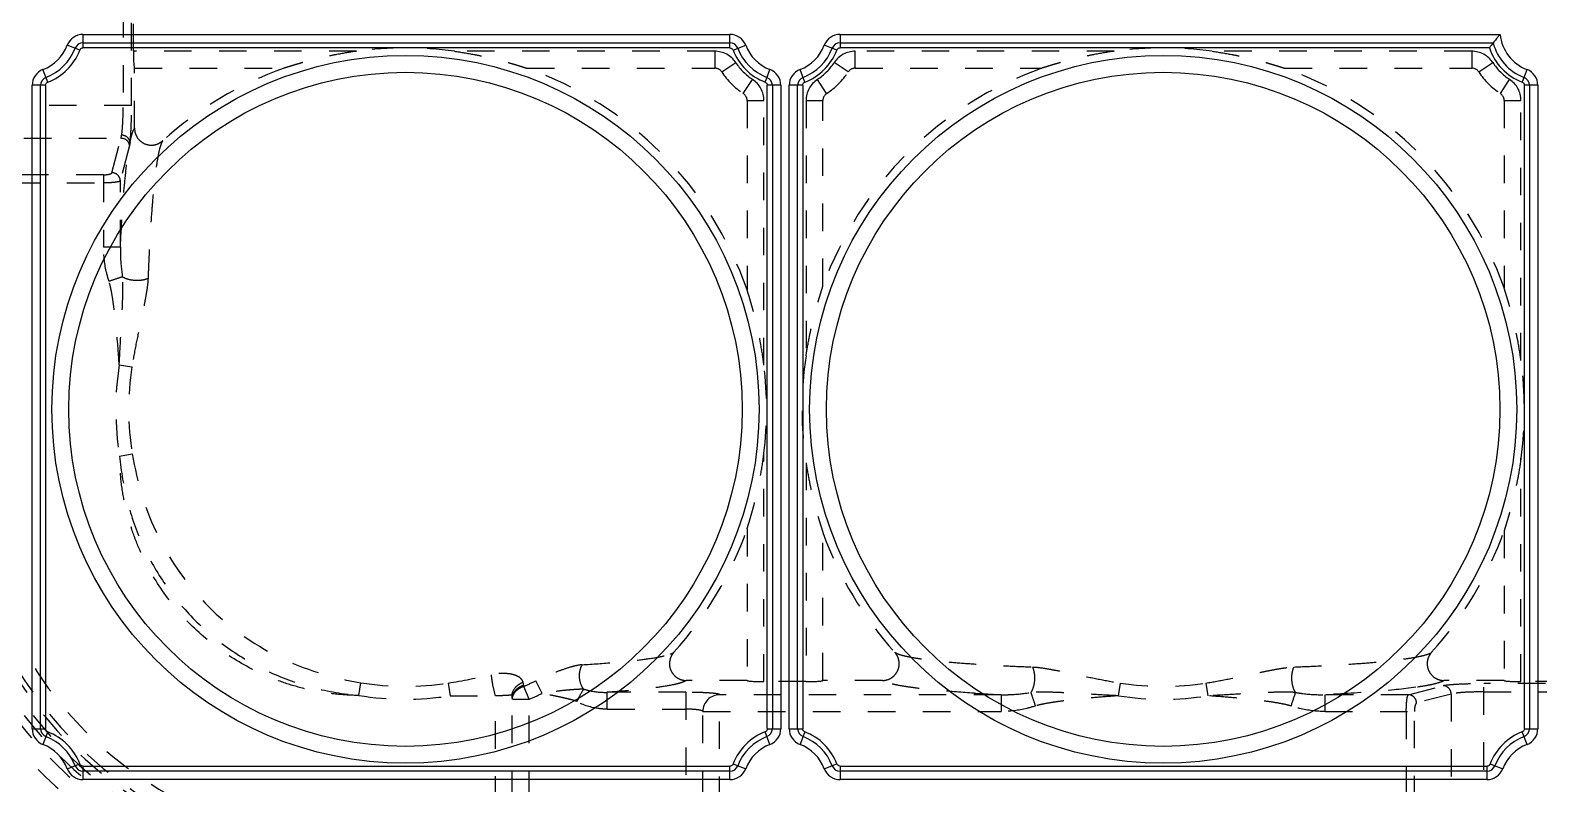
# Model space of a CAD drawing. Header units: millimetres. Extents: x -840 to 1682, y -9216 to -2117.
# Drawn here: x -454.7 to -365.1, y -2555.6 to -2510.8 of the extents above; entities that cross this region are included whole.
import ezdxf

# ---------------------------------------------------------------- set-up
doc = ezdxf.new("R2010")
doc.units = ezdxf.units.MM
doc.header["$LTSCALE"] = 16.335
doc.linetypes.add('HIDDEN', pattern=[0.2, 0.1, -0.1])
doc.layers.get('0').update_dxf_attribs({"linetype": 'CONTINUOUS'})
doc.layers.add('DEFAULT_2', color=8, linetype='HIDDEN')

msp = doc.modelspace()

# ---------------------------------------------------------------- linework, layer by layer
at = {"color": 7, "linetype": 'Continuous'}
for p, q in [((-451.535, -2511.081), (-451.535, -2511.881)), ((-451.535, -2511.081), (-413.112, -2511.081)), ((-413.112, -2511.881), (-413.112, -2511.081)), ((-406.573, -2511.081), (-406.573, -2511.881)), ((-406.573, -2511.081), (-367.367, -2511.081)), ((-451.859, -2511.958), (-452.469, -2511.724)), ((-451.726, -2512.02), (-451.859, -2511.958)), ((-451.535, -2511.581), (-413.112, -2511.581)), ((-413.124, -2511.881), (-451.535, -2511.881)), ((-412.925, -2512.01), (-412.178, -2511.724)), ((-406.897, -2511.958), (-407.508, -2511.724)), ((-406.764, -2512.02), (-406.897, -2511.958)), ((-406.573, -2511.581), (-367.786, -2511.581)), ((-368.009, -2511.881), (-406.573, -2511.881)), ((-453.626, -2513.914), (-453.912, -2513.166)), ((-410.969, -2513.777), (-410.736, -2513.166)), ((-408.664, -2513.914), (-408.95, -2513.166)), ((-366.007, -2513.777), (-365.774, -2513.166)), ((-454.555, -2552.285), (-454.555, -2514.1)), ((-453.755, -2514.1), (-454.555, -2514.1)), ((-454.055, -2552.285), (-454.055, -2514.1)), ((-453.755, -2514.112), (-453.755, -2552.285)), ((-411.031, -2513.91), (-410.969, -2513.777)), ((-410.893, -2552.274), (-410.893, -2514.1)), ((-410.093, -2514.1), (-410.893, -2514.1)), ((-410.593, -2514.1), (-410.593, -2552.285)), ((-410.093, -2514.1), (-410.093, -2552.285)), ((-409.593, -2552.285), (-409.593, -2514.1)), ((-408.793, -2514.1), (-409.593, -2514.1)), ((-409.093, -2552.285), (-409.093, -2514.1)), ((-408.793, -2514.112), (-408.793, -2552.285)), ((-366.069, -2513.91), (-366.007, -2513.777)), ((-365.931, -2552.274), (-365.931, -2514.1)), ((-365.131, -2514.1), (-365.931, -2514.1)), ((-365.631, -2514.1), (-365.631, -2552.285)), ((-365.131, -2514.1), (-365.131, -2552.285)), ((-454.555, -2552.285), (-453.755, -2552.285)), ((-453.678, -2552.609), (-453.912, -2553.219)), ((-453.616, -2552.476), (-453.678, -2552.609)), ((-410.736, -2553.219), (-411.021, -2552.472)), ((-410.893, -2552.285), (-410.093, -2552.285)), ((-409.593, -2552.285), (-408.793, -2552.285)), ((-408.716, -2552.609), (-408.95, -2553.219)), ((-408.654, -2552.476), (-408.716, -2552.609)), ((-365.774, -2553.219), (-366.059, -2552.472)), ((-365.931, -2552.285), (-365.131, -2552.285)), ((-452.469, -2554.662), (-451.722, -2554.376)), ((-412.922, -2554.366), (-412.788, -2554.428)), ((-412.788, -2554.428), (-412.178, -2554.662)), ((-407.508, -2554.662), (-406.76, -2554.376)), ((-367.96, -2554.366), (-367.826, -2554.428)), ((-367.826, -2554.428), (-367.216, -2554.662)), ((-451.535, -2554.505), (-451.535, -2555.305)), ((-413.112, -2554.805), (-451.535, -2554.805)), ((-413.112, -2555.305), (-451.535, -2555.305)), ((-451.524, -2554.505), (-413.112, -2554.505)), ((-413.112, -2555.305), (-413.112, -2554.505)), ((-406.573, -2554.505), (-406.573, -2555.305)), ((-368.15, -2554.805), (-406.573, -2554.805)), ((-368.15, -2555.305), (-406.573, -2555.305)), ((-406.562, -2554.505), (-368.15, -2554.505)), ((-368.15, -2555.305), (-368.15, -2554.505))]:
    msp.add_line(p, q, dxfattribs=at)
for centre, radius in [((-432.381, -2533.331), 21), ((-387.381, -2533.331), 21), ((-432.381, -2533.331), 20), ((-387.381, -2533.331), 20)]:
    msp.add_circle(centre, radius, dxfattribs=at)
for centre, radius, start, end in [((-451.535, -2512.081), 1, 90, 159.07517), ((-413.112, -2512.081), 1, 20.92483, 90), ((-406.573, -2512.081), 1, 90, 159.07517), ((-364.881, -2510.831), 2.5, 185.74285, 249.07517), ((-454.805, -2510.831), 2.5, 290.92483, 339.07517), ((-454.805, -2510.831), 3, 290.92483, 339.07517), ((-454.805, -2510.831), 3.3, 290.92483, 338.98658), ((-451.535, -2512.081), 0.5, 90, 159.07517), ((-413.112, -2512.081), 0.5, 20.92483, 90), ((-409.843, -2510.831), 3.3, 200.92483, 248.98658), ((-409.843, -2510.831), 3, 200.92483, 249.07517), ((-409.843, -2510.831), 2.5, 200.92483, 249.07517), ((-409.843, -2510.831), 2.5, 290.92483, 339.07517), ((-409.843, -2510.831), 3, 290.92483, 339.07517), ((-409.843, -2510.831), 3.3, 290.92483, 338.98658), ((-406.573, -2512.081), 0.5, 90, 159.07517), ((-359.353, -2518.104), 10.661, 142.27615, 144.28766), ((-364.881, -2510.831), 3.3, 198.553, 248.98658), ((-364.881, -2510.831), 3, 194.47751, 249.07517), ((-453.555, -2514.1), 1, 110.92483, 180), ((-411.093, -2514.1), 1, 0, 69.07517), ((-408.593, -2514.1), 1, 110.92483, 180), ((-366.131, -2514.1), 1, 0, 69.07517), ((-453.555, -2514.1), 0.5, 110.92483, 180), ((-411.093, -2514.1), 0.5, 0, 69.07517), ((-408.593, -2514.1), 0.5, 110.92483, 180), ((-366.131, -2514.1), 0.5, 0, 69.07517), ((-434.881, -2535.831), 81.156, 180, 270), ((-434.881, -2535.831), 81.099, 180, 270), ((-434.881, -2535.831), 79.102, 180, 270), ((-434.881, -2535.831), 71.5, 180, 270), ((-434.881, -2535.831), 68.5, 180, 270), ((-434.881, -2535.831), 66, 180, 270), ((-453.555, -2552.285), 1, 180, 249.07517), ((-453.555, -2552.285), 0.5, 180, 249.07517), ((-454.805, -2555.555), 3.3, 20.92483, 68.98658), ((-409.843, -2555.555), 3.3, 110.92483, 158.98658), ((-411.093, -2552.285), 0.5, 290.92483, 0), ((-411.093, -2552.285), 1, 290.92483, 360), ((-408.593, -2552.285), 1, 180, 249.07517), ((-408.593, -2552.285), 0.5, 180, 249.07517), ((-409.843, -2555.555), 3.3, 20.92483, 68.98658), ((-364.881, -2555.555), 3.3, 110.92483, 158.98658), ((-366.131, -2552.285), 0.5, 290.92483, 0), ((-366.131, -2552.285), 1, 290.92483, 360), ((-454.805, -2555.555), 2.5, 20.92483, 69.07517), ((-454.805, -2555.555), 3, 20.92483, 69.07517), ((-409.843, -2555.555), 3, 110.92483, 159.07517), ((-409.843, -2555.555), 2.5, 110.92483, 159.07517), ((-409.843, -2555.555), 2.5, 20.92483, 69.07517), ((-409.843, -2555.555), 3, 20.92483, 69.07517), ((-364.881, -2555.555), 3, 110.92483, 159.07517), ((-364.881, -2555.555), 2.5, 110.92483, 159.07517), ((-451.535, -2554.305), 0.5, 200.92483, 270), ((-413.112, -2554.305), 0.5, 270, 339.07517), ((-406.573, -2554.305), 0.5, 200.92483, 270), ((-368.15, -2554.305), 0.5, 270, 339.07517), ((-451.535, -2554.305), 1, 200.92483, 270), ((-413.112, -2554.305), 1, 270, 339.07517), ((-406.573, -2554.305), 1, 200.92483, 270), ((-368.15, -2554.305), 1, 270, 339.07517)]:
    msp.add_arc(centre, radius, start, end, dxfattribs=at)
msp.add_open_spline([(-367.368, -2511.081), (-367.418, -2511.137), (-367.562, -2511.3), (-367.698, -2511.469), (-367.786, -2511.581)], degree=3, knots=[0, 0, 0, 0, 0.344498, 1, 1, 1, 1], dxfattribs=at)
for points in [[(-451.724, -2512.015), (-451.716, -2511.99), (-451.702, -2511.968), (-451.685, -2511.948)], [(-451.685, -2511.948), (-451.667, -2511.928), (-451.644, -2511.911), (-451.62, -2511.9)], [(-451.62, -2511.9), (-451.594, -2511.888), (-451.564, -2511.881), (-451.535, -2511.881)], [(-413.124, -2511.881), (-413.07, -2511.879), (-413.011, -2511.9), (-412.973, -2511.938)], [(-412.973, -2511.938), (-412.952, -2511.958), (-412.935, -2511.983), (-412.925, -2512.01)], [(-406.762, -2512.015), (-406.754, -2511.99), (-406.74, -2511.968), (-406.723, -2511.948)], [(-406.723, -2511.948), (-406.705, -2511.928), (-406.683, -2511.911), (-406.658, -2511.9)], [(-406.658, -2511.9), (-406.632, -2511.888), (-406.602, -2511.881), (-406.573, -2511.881)], [(-453.755, -2514.112), (-453.757, -2514.059), (-453.736, -2514), (-453.698, -2513.961)], [(-453.698, -2513.961), (-453.678, -2513.941), (-453.653, -2513.924), (-453.626, -2513.914)], [(-411.026, -2513.912), (-411.002, -2513.92), (-410.979, -2513.934), (-410.96, -2513.951)], [(-410.96, -2513.951), (-410.94, -2513.969), (-410.923, -2513.991), (-410.911, -2514.016)], [(-410.911, -2514.016), (-410.899, -2514.042), (-410.893, -2514.072), (-410.893, -2514.1)], [(-408.793, -2514.112), (-408.795, -2514.059), (-408.774, -2514), (-408.736, -2513.961)], [(-408.736, -2513.961), (-408.716, -2513.941), (-408.691, -2513.924), (-408.664, -2513.914)], [(-366.064, -2513.912), (-366.04, -2513.92), (-366.017, -2513.934), (-365.998, -2513.951)], [(-365.998, -2513.951), (-365.978, -2513.969), (-365.961, -2513.991), (-365.95, -2514.016)], [(-365.95, -2514.016), (-365.937, -2514.042), (-365.931, -2514.072), (-365.931, -2514.1)], [(-453.736, -2552.37), (-453.748, -2552.344), (-453.755, -2552.314), (-453.755, -2552.285)], [(-453.687, -2552.435), (-453.708, -2552.417), (-453.724, -2552.394), (-453.736, -2552.37)], [(-453.621, -2552.474), (-453.646, -2552.466), (-453.668, -2552.452), (-453.687, -2552.435)], [(-410.949, -2552.424), (-410.969, -2552.445), (-410.994, -2552.462), (-411.021, -2552.472)], [(-410.893, -2552.274), (-410.89, -2552.327), (-410.912, -2552.386), (-410.949, -2552.424)], [(-408.774, -2552.37), (-408.786, -2552.344), (-408.793, -2552.314), (-408.793, -2552.285)], [(-408.726, -2552.435), (-408.746, -2552.417), (-408.762, -2552.394), (-408.774, -2552.37)], [(-408.659, -2552.474), (-408.684, -2552.466), (-408.706, -2552.452), (-408.726, -2552.435)], [(-365.987, -2552.424), (-366.007, -2552.445), (-366.032, -2552.462), (-366.059, -2552.472)], [(-365.931, -2552.274), (-365.928, -2552.327), (-365.95, -2552.386), (-365.987, -2552.424)], [(-451.674, -2554.448), (-451.695, -2554.428), (-451.712, -2554.403), (-451.722, -2554.376)], [(-451.524, -2554.505), (-451.577, -2554.507), (-451.636, -2554.486), (-451.674, -2554.448)], [(-413.03, -2554.487), (-413.056, -2554.499), (-413.084, -2554.505), (-413.112, -2554.505)], [(-412.963, -2554.439), (-412.982, -2554.459), (-413.005, -2554.476), (-413.03, -2554.487)], [(-412.923, -2554.371), (-412.931, -2554.396), (-412.946, -2554.419), (-412.963, -2554.439)], [(-406.713, -2554.448), (-406.733, -2554.428), (-406.75, -2554.403), (-406.76, -2554.376)], [(-406.562, -2554.505), (-406.615, -2554.507), (-406.674, -2554.486), (-406.713, -2554.448)], [(-368.065, -2554.486), (-368.092, -2554.498), (-368.121, -2554.505), (-368.15, -2554.505)], [(-368, -2554.437), (-368.018, -2554.458), (-368.041, -2554.474), (-368.065, -2554.486)], [(-367.961, -2554.371), (-367.969, -2554.396), (-367.983, -2554.418), (-368, -2554.437)]]:
    msp.add_open_spline(points, degree=3, dxfattribs=at)
at = {"layer": 'DEFAULT_2', "color": 8, "linetype": 'HIDDEN'}
for p, q in [((-449.148, -2506.366), (-449.148, -2515.297)), ((-448.649, -2515.297), (-448.649, -2506.366)), ((-448.542, -2512.081), (-448.542, -2509.581)), ((-435.286, -2512.081), (-448.542, -2512.081)), ((-414.018, -2512.081), (-429.476, -2512.081)), ((-414.018, -2512.081), (-414.018, -2513.081)), ((-405.667, -2513.081), (-405.667, -2512.081)), ((-390.286, -2512.081), (-405.667, -2512.081)), ((-369.057, -2512.081), (-384.476, -2512.081)), ((-369.057, -2512.081), (-369.057, -2513.081)), ((-448.472, -2516.655), (-448.472, -2513.081)), ((-448.472, -2513.081), (-439.588, -2513.081)), ((-425.174, -2513.081), (-414.018, -2513.081)), ((-413.601, -2513.306), (-412.766, -2512.756)), ((-406.084, -2513.306), (-406.92, -2512.756)), ((-405.667, -2513.081), (-394.588, -2513.081)), ((-380.174, -2513.081), (-369.057, -2513.081)), ((-368.639, -2513.306), (-367.804, -2512.756)), ((-412.318, -2514.59), (-411.768, -2513.754)), ((-407.368, -2514.59), (-407.918, -2513.754)), ((-367.356, -2514.59), (-366.806, -2513.754)), ((-412.093, -2515.007), (-412.093, -2526.233)), ((-412.093, -2515.007), (-411.093, -2515.007)), ((-411.093, -2530.72), (-411.093, -2515.007)), ((-408.593, -2515.007), (-408.593, -2530.16)), ((-408.593, -2515.007), (-407.593, -2515.007)), ((-407.593, -2526.018), (-407.593, -2515.007)), ((-367.131, -2515.007), (-367.131, -2526.125)), ((-367.131, -2515.007), (-366.131, -2515.007)), ((-366.131, -2530.427), (-366.131, -2515.007)), ((-448.649, -2515.297), (-457.04, -2515.297)), ((-455.048, -2517.229), (-449.277, -2517.229)), ((-449.815, -2519.287), (-449.287, -2517.265)), ((-448.788, -2517.748), (-449.316, -2519.77)), ((-450.313, -2519.412), (-455.761, -2519.412)), ((-450.313, -2519.412), (-450.313, -2523.714)), ((-455.761, -2519.894), (-450.313, -2519.894)), ((-449.316, -2523.714), (-449.316, -2519.77)), ((-449.316, -2523.714), (-450.313, -2523.714)), ((-449.381, -2530.686), (-448.625, -2530.803)), ((-449.361, -2536.101), (-448.606, -2535.978)), ((-411.093, -2549.492), (-411.093, -2535.942)), ((-408.593, -2536.502), (-408.593, -2549.492)), ((-366.131, -2549.492), (-366.131, -2536.236)), ((-412.093, -2540.43), (-412.093, -2549.422)), ((-407.593, -2549.422), (-407.593, -2540.644)), ((-367.131, -2540.538), (-367.131, -2549.422)), ((-435.151, -2550.312), (-435.027, -2549.557)), ((-429.853, -2549.576), (-429.735, -2550.331)), ((-425.368, -2549.702), (-425.362, -2549.773)), ((-425.036, -2550.537), (-425.362, -2549.773)), ((-424.273, -2550.192), (-424.633, -2549.442)), ((-412.093, -2549.422), (-415.704, -2549.422)), ((-408.593, -2549.492), (-411.093, -2549.492)), ((-404.058, -2549.422), (-407.593, -2549.422)), ((-390.027, -2550.331), (-389.909, -2549.576)), ((-384.853, -2549.576), (-384.735, -2550.331)), ((-372.819, -2550.266), (-370.761, -2549.729)), ((-367.131, -2549.422), (-370.704, -2549.422)), ((-361.414, -2549.6), (-368.346, -2549.6)), ((-368.346, -2557.991), (-368.346, -2549.6)), ((-363.631, -2549.492), (-366.131, -2549.492)), ((-429.735, -2550.331), (-427.039, -2550.331)), ((-427.039, -2560.01), (-427.039, -2550.331)), ((-426.04, -2559.67), (-426.04, -2550.463)), ((-426.034, -2550.537), (-426.04, -2550.463)), ((-426.034, -2550.537), (-425.036, -2550.537)), ((-425.036, -2559.668), (-425.036, -2550.537)), ((-422.136, -2550.506), (-422.226, -2550.663)), ((-420.402, -2551.124), (-420.402, -2550.126)), ((-415.726, -2550.126), (-420.402, -2550.126)), ((-415.726, -2550.126), (-415.726, -2559.668)), ((-413.723, -2550.266), (-413.728, -2550.259)), ((-413.723, -2560.015), (-413.723, -2550.266)), ((-396.998, -2550.266), (-413.723, -2550.266)), ((-396.998, -2550.266), (-396.998, -2551.264)), ((-372.819, -2550.266), (-377.763, -2550.266)), ((-377.763, -2551.264), (-377.763, -2550.266)), ((-370.278, -2550.228), (-372.336, -2550.765)), ((-370.278, -2550.228), (-370.278, -2555.999)), ((-368.346, -2550.098), (-361.415, -2550.098)), ((-420.402, -2551.124), (-415.726, -2551.124)), ((-414.722, -2551.264), (-414.727, -2551.257)), ((-414.727, -2559.668), (-414.727, -2551.257)), ((-414.722, -2551.264), (-396.998, -2551.264)), ((-377.763, -2551.264), (-372.461, -2551.264)), ((-372.944, -2551.264), (-372.944, -2556.711)), ((-372.461, -2556.711), (-372.461, -2551.264))]:
    msp.add_line(p, q, dxfattribs=at)
for centre, radius, start, end in [((-432.381, -2533.331), 21.448, 82.21628, 97.78372), ((-414.018, -2513.581), 1.5, 33.36701, 90), ((-405.667, -2513.581), 1.5, 90, 146.63299), ((-387.381, -2533.331), 21.448, 82.21628, 97.78372), ((-369.057, -2513.581), 1.5, 33.36701, 90), ((-432.381, -2533.331), 21.494, 109.59012, 132.13302), ((-432.381, -2533.331), 21.494, 19.28489, 70.40988), ((-414.018, -2513.581), 0.5, 33.36701, 90), ((-409.843, -2510.831), 3.5, 213.36701, 236.63299), ((-409.843, -2510.831), 3.5, 303.36701, 326.63299), ((-387.381, -2533.331), 21.494, 109.59012, 160.10915), ((-405.667, -2513.581), 0.5, 90, 146.63299), ((-387.381, -2533.331), 21.494, 19.59012, 70.40988), ((-369.057, -2513.581), 0.5, 33.36701, 90), ((-364.881, -2510.831), 3.5, 213.36701, 236.63299), ((-409.843, -2510.831), 4.5, 213.36701, 236.63299), ((-412.593, -2515.007), 1.5, 0, 56.63299), ((-407.093, -2515.007), 1.5, 123.36701, 180), ((-409.843, -2510.831), 4.5, 303.36701, 326.63299), ((-364.881, -2510.831), 4.5, 213.36701, 236.63299), ((-367.631, -2515.007), 1.5, 0, 56.63299), ((-412.593, -2515.007), 0.5, 0, 56.63299), ((-407.093, -2515.007), 0.5, 123.36701, 180), ((-367.631, -2515.007), 0.5, 0, 56.63299), ((-433.728, -2521.165), 15.443, 167.05773, 167.2159), ((-440.465, -2523.884), 8.852, 178.89839, 181.58864), ((-439.403, -2523.858), 9.914, 181.5687, 189.35569), ((-306.165, -2531.021), 141.612, 177.34648, 177.79259), ((-387.381, -2533.331), 21.448, 171.49761, 188.50239), ((-432.381, -2533.331), 17.205, 171.15388, 189.26433), ((-432.381, -2533.331), 16.44, 171.15388, 189.26467), ((-432.381, -2533.331), 21.448, 353.00793, 6.99207), ((-387.381, -2533.331), 21.448, 352.21628, 7.78372), ((-434.881, -2535.831), 80.657, 180, 270), ((-434.881, -2535.831), 80.158, 180, 270), ((-434.881, -2535.831), 79.659, 180, 270), ((-434.881, -2535.831), 79.603, 180, 270), ((-434.881, -2535.831), 70, 180, 270), ((-435.381, -2536.331), 25.325, 180, 270), ((-435.381, -2536.331), 24.826, 180, 270), ((-435.381, -2536.53), 24.276, 179.5163, 270), ((-435.381, -2536.53), 23.776, 179.51575, 270), ((-435.381, -2536.53), 23.479, 179.51575, 270), ((-435.381, -2536.53), 22.58, 179.51596, 270), ((-432.381, -2533.331), 21.494, 317.86698, 340.71511), ((-387.381, -2533.331), 21.494, 199.89085, 222.13302), ((-387.381, -2533.331), 21.494, 317.86698, 340.40988), ((-432.381, -2533.331), 16.44, 260.73568, 278.84612), ((-432.381, -2533.331), 17.877, 293.11646, 295.68193), ((-387.381, -2533.331), 16.44, 261.15388, 278.84612), ((-432.381, -2533.331), 17.205, 260.73566, 278.84611), ((-432.381, -2533.331), 18.708, 293.11646, 295.68206), ((-413.719, -2551.269), 1.002, 90.21471, 179.7199), ((-391.255, -2432.436), 117.971, 266.42281, 267.2098), ((-387.381, -2533.331), 17.205, 261.15388, 278.84611), ((-584.369, -2483.423), 215.44, 341.73647, 341.96117), ((-435.381, -2536.331), 26.296, 217.2132, 232.14975)]:
    msp.add_arc(centre, radius, start, end, dxfattribs=at)
for centre, major_axis, start_param, end_param in [((-448.472, -2512.081), (0, 1), -4.712389, -3.141593), ((-411.093, -2549.422), (1, 0), 3.141593, 4.712389), ((-408.593, -2549.422), (1, 0), -1.570796, 0), ((-366.131, -2549.422), (1, 0), 3.141593, 4.712389)]:
    msp.add_ellipse(centre, major_axis=major_axis, ratio=0.069927, start_param=start_param, end_param=end_param, dxfattribs=at)
for points, knots in [([(-435.286, -2512.081), (-435.676, -2512.135), (-436.259, -2512.23), (-437.03, -2512.388), (-437.603, -2512.52), (-438.075, -2512.64), (-438.448, -2512.742), (-438.721, -2512.821), (-438.986, -2512.899), (-439.198, -2512.964), (-439.357, -2513.013), (-439.458, -2513.044), (-439.529, -2513.067), (-439.57, -2513.077), (-439.583, -2513.081), (-439.588, -2513.081)], [0, 0, 0, 0, 0.267252, 0.40073, 0.533832, 0.666016, 0.731402, 0.795907, 0.858868, 0.918789, 0.946517, 0.971347, 0.990766, 0.997019, 1, 1, 1, 1]), ([(-429.476, -2512.081), (-429.086, -2512.135), (-428.502, -2512.23), (-427.731, -2512.388), (-427.159, -2512.52), (-426.686, -2512.64), (-426.314, -2512.742), (-426.04, -2512.821), (-425.775, -2512.899), (-425.563, -2512.964), (-425.405, -2513.013), (-425.303, -2513.044), (-425.232, -2513.067), (-425.192, -2513.077), (-425.178, -2513.081), (-425.174, -2513.081)], [0, 0, 0, 0, 0.267252, 0.40073, 0.533832, 0.666016, 0.731402, 0.795907, 0.858868, 0.918789, 0.946517, 0.971347, 0.990766, 0.997019, 1, 1, 1, 1]), ([(-390.286, -2512.081), (-390.676, -2512.135), (-391.259, -2512.23), (-392.03, -2512.388), (-392.603, -2512.52), (-393.075, -2512.64), (-393.448, -2512.742), (-393.721, -2512.821), (-393.986, -2512.899), (-394.198, -2512.964), (-394.357, -2513.013), (-394.458, -2513.044), (-394.529, -2513.067), (-394.57, -2513.077), (-394.583, -2513.081), (-394.588, -2513.081)], [0, 0, 0, 0, 0.267252, 0.40073, 0.533832, 0.666016, 0.731402, 0.795907, 0.858868, 0.918789, 0.946517, 0.971347, 0.990766, 0.997019, 1, 1, 1, 1]), ([(-384.476, -2512.081), (-384.086, -2512.135), (-383.502, -2512.23), (-382.731, -2512.388), (-382.159, -2512.52), (-381.686, -2512.64), (-381.314, -2512.742), (-381.04, -2512.821), (-380.775, -2512.899), (-380.563, -2512.964), (-380.405, -2513.013), (-380.303, -2513.044), (-380.232, -2513.067), (-380.192, -2513.077), (-380.178, -2513.081), (-380.174, -2513.081)], [0, 0, 0, 0, 0.267252, 0.40073, 0.533832, 0.666016, 0.731402, 0.795907, 0.858868, 0.918789, 0.946517, 0.971347, 0.990766, 0.997019, 1, 1, 1, 1]), ([(-449.24, -2517.057), (-449.223, -2516.952), (-449.196, -2516.707), (-449.157, -2516.121), (-449.148, -2515.639), (-449.148, -2515.297)], [0, 0, 0, 0, 0.180056, 0.418429, 1, 1, 1, 1]), ([(-448.741, -2517.497), (-448.724, -2517.367), (-448.697, -2517.061), (-448.658, -2516.327), (-448.649, -2515.725), (-448.649, -2515.297)], [0, 0, 0, 0, 0.179531, 0.41791, 1, 1, 1, 1]), ([(-448.741, -2517.497), (-448.705, -2517.317), (-448.65, -2517.073), (-448.551, -2516.794), (-448.499, -2516.693), (-448.472, -2516.655)], [0, 0, 0, 0, 0.6208, 0.839855, 1, 1, 1, 1]), ([(-448.472, -2516.655), (-448.472, -2516.785), (-448.42, -2517.048), (-448.197, -2517.381), (-447.863, -2517.603), (-447.599, -2517.653), (-447.469, -2517.652)], [0, 0, 0, 0, 0.250053, 0.500063, 0.750028, 1, 1, 1, 1]), ([(-449.316, -2523.714), (-449.258, -2522.533), (-449.159, -2520.895), (-448.961, -2518.908), (-448.85, -2518.1), (-448.788, -2517.748)], [0, 0, 0, 0, 0.591793, 0.821304, 1, 1, 1, 1]), ([(-449.291, -2517.228), (-449.164, -2517.227), (-448.9, -2517.325), (-448.782, -2517.582), (-448.779, -2517.707)], [0, 0, 0, 0, 0.506795, 1, 1, 1, 1]), ([(-449.277, -2517.229), (-449.278, -2517.232), (-449.283, -2517.238), (-449.28, -2517.252), (-449.286, -2517.26), (-449.287, -2517.265)], [0, 0, 0, 0, 0.259181, 0.619043, 1, 1, 1, 1]), ([(-449.277, -2517.229), (-449.274, -2517.217), (-449.257, -2517.161), (-449.247, -2517.103), (-449.24, -2517.057)], [0, 0, 0, 0, 0.198013, 1, 1, 1, 1]), ([(-448.741, -2517.498), (-448.743, -2517.442), (-448.774, -2517.327), (-448.889, -2517.185), (-449.051, -2517.09), (-449.176, -2517.061), (-449.24, -2517.057)], [0, 0, 0, 0, 0.233127, 0.477819, 0.736138, 1, 1, 1, 1]), ([(-448.741, -2517.496), (-448.744, -2517.516), (-448.754, -2517.586), (-448.767, -2517.657), (-448.779, -2517.707)], [0, 0, 0, 0, 0.283099, 1, 1, 1, 1]), ([(-446.8, -2517.391), (-446.825, -2517.425), (-446.871, -2517.512), (-446.96, -2517.752), (-447.061, -2518.175), (-447.173, -2518.821), (-447.279, -2519.646), (-447.38, -2520.639), (-447.51, -2522.263), (-447.583, -2523.557), (-447.625, -2524.465)], [0, 0, 0, 0, 0.017422, 0.041033, 0.10745, 0.199463, 0.316184, 0.456378, 0.618451, 1, 1, 1, 1]), ([(-447.469, -2517.652), (-447.348, -2517.652), (-447.102, -2517.605), (-446.89, -2517.473), (-446.8, -2517.391)], [0, 0, 0, 0, 0.500134, 1, 1, 1, 1]), ([(-450.313, -2519.412), (-450.252, -2519.412), (-450.137, -2519.406), (-449.983, -2519.381), (-449.877, -2519.349), (-449.82, -2519.309), (-449.815, -2519.287)], [0, 0, 0, 0, 0.349304, 0.652233, 0.872986, 1, 1, 1, 1]), ([(-449.316, -2519.77), (-449.318, -2519.647), (-449.431, -2519.391), (-449.688, -2519.289), (-449.815, -2519.287)], [0, 0, 0, 0, 0.494428, 1, 1, 1, 1]), ([(-449.316, -2519.77), (-449.322, -2519.781), (-449.355, -2519.801), (-449.419, -2519.822), (-449.515, -2519.842), (-449.692, -2519.868), (-449.962, -2519.889), (-450.191, -2519.894), (-450.313, -2519.894)], [0, 0, 0, 0, 0.038401, 0.105483, 0.201998, 0.325442, 0.637524, 1, 1, 1, 1]), ([(-449.989, -2525.733), (-450.041, -2525.57), (-450.229, -2524.913), (-450.313, -2524.226), (-450.313, -2523.714)], [0, 0, 0, 0, 0.250392, 1, 1, 1, 1]), ([(-449.381, -2530.686), (-449.408, -2530.264), (-449.471, -2529.424), (-449.57, -2528.376), (-449.664, -2527.542), (-449.747, -2526.922), (-449.827, -2526.412), (-449.91, -2526.017), (-449.958, -2525.825), (-449.99, -2525.733)], [0, 0, 0, 0, 0.253378, 0.506091, 0.631992, 0.757321, 0.881336, 0.941607, 1, 1, 1, 1]), ([(-449.186, -2525.47), (-449.237, -2525.487), (-449.504, -2525.575), (-449.772, -2525.662), (-449.989, -2525.733)], [0, 0, 0, 0, 0.189144, 1, 1, 1, 1]), ([(-449.381, -2530.686), (-449.358, -2530.248), (-449.315, -2529.373), (-449.247, -2528.281), (-449.2, -2527.408), (-449.178, -2526.863), (-449.166, -2526.429), (-449.163, -2526.106), (-449.169, -2525.787), (-449.174, -2525.574), (-449.186, -2525.47)], [0, 0, 0, 0, 0.251782, 0.503338, 0.62885, 0.753972, 0.816274, 0.878309, 0.93973, 1, 1, 1, 1]), ([(-448.322, -2525.69), (-448.484, -2525.69), (-448.785, -2525.656), (-449.072, -2525.548), (-449.186, -2525.47)], [0, 0, 0, 0, 0.540356, 1, 1, 1, 1]), ([(-447.672, -2525.566), (-447.679, -2525.777), (-447.732, -2526.204), (-447.843, -2526.846), (-447.974, -2527.497), (-448.161, -2528.373), (-448.394, -2529.472), (-448.556, -2530.358), (-448.625, -2530.803)], [0, 0, 0, 0, 0.118946, 0.241851, 0.366761, 0.492894, 0.746364, 1, 1, 1, 1]), ([(-447.672, -2525.566), (-447.766, -2525.61), (-447.982, -2525.672), (-448.204, -2525.69), (-448.322, -2525.69)], [0, 0, 0, 0, 0.468295, 1, 1, 1, 1]), ([(-411.093, -2530.72), (-411.142, -2530.315), (-411.234, -2529.708), (-411.389, -2528.906), (-411.52, -2528.31), (-411.641, -2527.818), (-411.744, -2527.43), (-411.824, -2527.144), (-411.904, -2526.867), (-411.97, -2526.645), (-412.021, -2526.478), (-412.053, -2526.371), (-412.077, -2526.295), (-412.088, -2526.251), (-412.093, -2526.237), (-412.093, -2526.233)], [0, 0, 0, 0, 0.266399, 0.399478, 0.532229, 0.664156, 0.729476, 0.793982, 0.857055, 0.917282, 0.945286, 0.970515, 0.990442, 0.996917, 1, 1, 1, 1]), ([(-408.593, -2530.16), (-408.536, -2529.783), (-408.437, -2529.22), (-408.278, -2528.476), (-408.145, -2527.923), (-408.025, -2527.468), (-407.923, -2527.109), (-407.846, -2526.846), (-407.769, -2526.591), (-407.706, -2526.388), (-407.658, -2526.236), (-407.628, -2526.14), (-407.607, -2526.073), (-407.597, -2526.035), (-407.593, -2526.022), (-407.593, -2526.018)], [0, 0, 0, 0, 0.268055, 0.401907, 0.535335, 0.667755, 0.7332, 0.797696, 0.860542, 0.920167, 0.947633, 0.972091, 0.991051, 0.997106, 1, 1, 1, 1]), ([(-366.131, -2530.427), (-366.184, -2530.036), (-366.28, -2529.453), (-366.437, -2528.682), (-366.569, -2528.109), (-366.69, -2527.637), (-366.792, -2527.264), (-366.87, -2526.991), (-366.948, -2526.726), (-367.013, -2526.514), (-367.062, -2526.355), (-367.093, -2526.254), (-367.116, -2526.183), (-367.126, -2526.142), (-367.131, -2526.129), (-367.131, -2526.125)], [0, 0, 0, 0, 0.267252, 0.40073, 0.533832, 0.666016, 0.731402, 0.795907, 0.858868, 0.918789, 0.946517, 0.971347, 0.990766, 0.997019, 1, 1, 1, 1]), ([(-449.361, -2536.101), (-449.275, -2537.015), (-448.981, -2538.829), (-448.053, -2541.419), (-446.695, -2543.796), (-444.945, -2545.895), (-442.846, -2547.645), (-440.469, -2549.003), (-437.879, -2549.931), (-436.064, -2550.227), (-435.151, -2550.311)], [0, 0, 0, 0, 0.125986, 0.25107, 0.375694, 0.49998, 0.624274, 0.748913, 0.87401, 1, 1, 1, 1]), ([(-435.151, -2550.312), (-435.614, -2550.302), (-436.541, -2550.254), (-437.917, -2550.04), (-439.263, -2549.687), (-441.004, -2549.047), (-443.053, -2547.936), (-445.208, -2546.159), (-446.986, -2544.003), (-448.096, -2541.955), (-448.736, -2540.214), (-449.089, -2538.867), (-449.304, -2537.491), (-449.35, -2536.564), (-449.361, -2536.101)], [0, 0, 0, 0, 0.062535, 0.125068, 0.187605, 0.250141, 0.375069, 0.5, 0.62493, 0.749858, 0.812395, 0.874934, 0.937466, 1, 1, 1, 1]), ([(-448.606, -2535.978), (-448.329, -2537.67), (-447.314, -2540.996), (-444.285, -2545.236), (-440.045, -2548.265), (-436.72, -2549.28), (-435.027, -2549.557)], [0, 0, 0, 0, 0.250932, 0.499999, 0.749066, 1, 1, 1, 1]), ([(-412.093, -2540.43), (-412.093, -2540.425), (-412.088, -2540.411), (-412.077, -2540.368), (-412.053, -2540.292), (-412.021, -2540.184), (-411.97, -2540.018), (-411.904, -2539.795), (-411.824, -2539.518), (-411.744, -2539.233), (-411.641, -2538.845), (-411.52, -2538.353), (-411.389, -2537.757), (-411.234, -2536.955), (-411.142, -2536.348), (-411.093, -2535.942)], [0, 0, 0, 0, 0.003083, 0.009558, 0.029485, 0.054714, 0.082718, 0.142945, 0.206018, 0.270524, 0.335844, 0.467771, 0.600522, 0.733601, 1, 1, 1, 1]), ([(-408.593, -2536.502), (-408.536, -2536.879), (-408.437, -2537.442), (-408.278, -2538.187), (-408.145, -2538.739), (-408.025, -2539.195), (-407.923, -2539.554), (-407.846, -2539.817), (-407.769, -2540.072), (-407.706, -2540.275), (-407.658, -2540.426), (-407.628, -2540.522), (-407.607, -2540.59), (-407.597, -2540.628), (-407.593, -2540.64), (-407.593, -2540.644)], [0, 0, 0, 0, 0.268055, 0.401906, 0.535335, 0.667755, 0.733199, 0.797696, 0.860541, 0.920166, 0.947632, 0.97209, 0.991051, 0.997106, 1, 1, 1, 1]), ([(-366.131, -2536.236), (-366.184, -2536.626), (-366.28, -2537.21), (-366.437, -2537.981), (-366.569, -2538.554), (-366.69, -2539.026), (-366.792, -2539.398), (-366.87, -2539.672), (-366.948, -2539.937), (-367.013, -2540.149), (-367.062, -2540.307), (-367.093, -2540.409), (-367.116, -2540.48), (-367.126, -2540.52), (-367.131, -2540.534), (-367.131, -2540.538)], [0, 0, 0, 0, 0.267252, 0.40073, 0.533832, 0.666016, 0.731402, 0.795907, 0.858868, 0.918789, 0.946517, 0.971347, 0.990766, 0.997019, 1, 1, 1, 1]), ([(-421.88, -2548.489), (-421.257, -2548.451), (-420.125, -2548.372), (-418.616, -2548.225), (-417.593, -2548.084), (-416.979, -2547.955), (-416.743, -2547.888), (-416.644, -2547.852)], [0, 0, 0, 0, 0.354418, 0.644027, 0.86081, 0.9403, 1, 1, 1, 1]), ([(-416.441, -2547.751), (-416.523, -2547.841), (-416.654, -2548.053), (-416.701, -2548.298), (-416.702, -2548.42)], [0, 0, 0, 0, 0.499866, 1, 1, 1, 1]), ([(-416.644, -2547.852), (-416.623, -2547.844), (-416.553, -2547.816), (-416.484, -2547.782), (-416.441, -2547.751)], [0, 0, 0, 0, 0.299117, 1, 1, 1, 1]), ([(-403.06, -2548.42), (-403.061, -2548.298), (-403.107, -2548.053), (-403.239, -2547.841), (-403.321, -2547.751)], [0, 0, 0, 0, 0.500134, 1, 1, 1, 1]), ([(-403.321, -2547.751), (-403.284, -2547.778), (-403.185, -2547.828), (-402.911, -2547.926), (-402.422, -2548.035), (-401.673, -2548.155), (-400.715, -2548.269), (-399.561, -2548.375), (-398.229, -2548.471), (-396.737, -2548.555), (-395.691, -2548.601), (-395.146, -2548.623)], [0, 0, 0, 0, 0.01672, 0.039841, 0.105893, 0.198177, 0.315661, 0.456734, 0.619417, 0.801457, 1, 1, 1, 1]), ([(-379.616, -2548.623), (-379.07, -2548.601), (-378.025, -2548.555), (-376.533, -2548.471), (-375.2, -2548.375), (-374.047, -2548.269), (-373.088, -2548.155), (-372.339, -2548.035), (-371.851, -2547.926), (-371.576, -2547.828), (-371.478, -2547.778), (-371.441, -2547.751)], [0, 0, 0, 0, 0.198543, 0.380583, 0.543266, 0.684339, 0.801823, 0.894107, 0.960159, 0.98328, 1, 1, 1, 1]), ([(-371.441, -2547.751), (-371.523, -2547.841), (-371.654, -2548.053), (-371.701, -2548.298), (-371.702, -2548.42)], [0, 0, 0, 0, 0.499959, 1, 1, 1, 1]), ([(-425.399, -2549.521), (-425.416, -2549.461), (-425.481, -2549.343), (-425.641, -2549.208), (-425.849, -2549.109), (-426.189, -2549.018), (-426.675, -2548.989), (-427.072, -2549.037), (-427.276, -2549.08)], [0, 0, 0, 0, 0.090713, 0.189201, 0.299676, 0.422394, 0.697582, 1, 1, 1, 1]), ([(-427.039, -2550.331), (-427.101, -2550.115), (-427.178, -2549.785), (-427.247, -2549.366), (-427.271, -2549.168), (-427.276, -2549.08)], [0, 0, 0, 0, 0.530803, 0.794058, 1, 1, 1, 1]), ([(-421.88, -2548.489), (-421.984, -2548.494), (-422.202, -2548.529), (-422.65, -2548.645), (-423.231, -2548.84), (-423.933, -2549.121), (-424.398, -2549.336), (-424.633, -2549.442)], [0, 0, 0, 0, 0.107321, 0.225143, 0.474624, 0.73493, 1, 1, 1, 1]), ([(-422.047, -2549.141), (-422.047, -2549.081), (-422.034, -2548.856), (-421.967, -2548.63), (-421.88, -2548.489)], [0, 0, 0, 0, 0.266439, 1, 1, 1, 1]), ([(-416.702, -2548.42), (-416.703, -2548.55), (-416.652, -2548.814), (-416.431, -2549.148), (-416.098, -2549.37), (-415.834, -2549.422), (-415.704, -2549.422)], [0, 0, 0, 0, 0.24997, 0.499938, 0.74995, 1, 1, 1, 1]), ([(-404.058, -2549.422), (-403.927, -2549.422), (-403.664, -2549.37), (-403.331, -2549.148), (-403.109, -2548.814), (-403.059, -2548.55), (-403.06, -2548.42)], [0, 0, 0, 0, 0.250053, 0.500063, 0.750028, 1, 1, 1, 1]), ([(-395.146, -2548.622), (-394.935, -2548.63), (-394.508, -2548.682), (-393.866, -2548.794), (-393.215, -2548.925), (-392.34, -2549.112), (-391.24, -2549.344), (-390.354, -2549.507), (-389.909, -2549.576)], [0, 0, 0, 0, 0.118937, 0.241842, 0.366755, 0.492888, 0.746361, 1, 1, 1, 1]), ([(-395.146, -2548.623), (-395.102, -2548.717), (-395.041, -2548.933), (-395.022, -2549.155), (-395.022, -2549.273)], [0, 0, 0, 0, 0.468295, 1, 1, 1, 1]), ([(-384.853, -2549.576), (-384.408, -2549.507), (-383.522, -2549.344), (-382.422, -2549.112), (-381.546, -2548.925), (-380.895, -2548.794), (-380.254, -2548.682), (-379.827, -2548.63), (-379.616, -2548.622)], [0, 0, 0, 0, 0.253636, 0.507105, 0.633236, 0.758146, 0.881054, 1, 1, 1, 1]), ([(-379.74, -2549.273), (-379.74, -2549.155), (-379.721, -2548.933), (-379.659, -2548.717), (-379.616, -2548.623)], [0, 0, 0, 0, 0.531705, 1, 1, 1, 1]), ([(-371.702, -2548.42), (-371.703, -2548.55), (-371.652, -2548.814), (-371.431, -2549.148), (-371.098, -2549.37), (-370.834, -2549.422), (-370.704, -2549.422)], [0, 0, 0, 0, 0.249984, 0.499946, 0.749956, 1, 1, 1, 1]), ([(-426.056, -2550.275), (-426.037, -2550.116), (-425.917, -2549.872), (-425.654, -2549.644), (-425.487, -2549.555), (-425.399, -2549.521)], [0, 0, 0, 0, 0.461416, 0.727842, 1, 1, 1, 1]), ([(-426.04, -2550.463), (-426.034, -2550.296), (-425.915, -2550.034), (-425.634, -2549.81), (-425.459, -2549.73), (-425.368, -2549.702)], [0, 0, 0, 0, 0.468357, 0.732799, 1, 1, 1, 1]), ([(-426.034, -2550.537), (-426.031, -2550.455), (-425.992, -2550.284), (-425.796, -2549.978), (-425.542, -2549.828), (-425.362, -2549.773)], [0, 0, 0, 0, 0.231539, 0.474862, 1, 1, 1, 1]), ([(-421.809, -2549.929), (-421.852, -2549.936), (-421.944, -2549.94), (-422.086, -2549.952), (-422.235, -2549.961), (-422.441, -2549.969), (-422.7, -2549.992), (-423.118, -2550.032), (-423.644, -2550.096), (-424.063, -2550.16), (-424.273, -2550.191)], [0, 0, 0, 0, 0.052634, 0.111164, 0.171823, 0.234192, 0.359835, 0.486834, 0.742771, 1, 1, 1, 1]), ([(-421.809, -2549.928), (-421.83, -2549.965), (-421.939, -2550.158), (-422.048, -2550.35), (-422.136, -2550.506)], [0, 0, 0, 0, 0.191681, 1, 1, 1, 1]), ([(-421.81, -2549.928), (-421.848, -2549.877), (-421.99, -2549.638), (-422.047, -2549.353), (-422.047, -2549.141)], [0, 0, 0, 0, 0.232604, 1, 1, 1, 1]), ([(-421.81, -2549.928), (-421.696, -2549.965), (-421.238, -2550.091), (-420.758, -2550.135), (-420.402, -2550.126)], [0, 0, 0, 0, 0.251112, 1, 1, 1, 1]), ([(-415.913, -2549.525), (-416.001, -2549.558), (-416.211, -2549.619), (-416.744, -2549.738), (-417.622, -2549.87), (-418.909, -2550.011), (-419.872, -2550.089), (-420.402, -2550.126)], [0, 0, 0, 0, 0.062654, 0.14394, 0.361347, 0.648718, 1, 1, 1, 1]), ([(-415.704, -2549.422), (-415.717, -2549.431), (-415.783, -2549.473), (-415.855, -2549.503), (-415.913, -2549.525)], [0, 0, 0, 0, 0.204129, 1, 1, 1, 1]), ([(-398.616, -2550.176), (-399.314, -2550.132), (-400.306, -2550.06), (-401.549, -2549.936), (-402.306, -2549.844), (-402.936, -2549.748), (-403.435, -2549.65), (-403.797, -2549.55), (-403.991, -2549.47), (-404.058, -2549.422)], [0, 0, 0, 0, 0.38042, 0.540777, 0.67938, 0.795181, 0.887403, 0.955563, 1, 1, 1, 1]), ([(-395.022, -2549.273), (-395.022, -2549.435), (-395.056, -2549.735), (-395.165, -2550.023), (-395.242, -2550.136)], [0, 0, 0, 0, 0.540355, 1, 1, 1, 1]), ([(-379.519, -2550.136), (-379.597, -2550.023), (-379.705, -2549.735), (-379.74, -2549.435), (-379.74, -2549.273)], [0, 0, 0, 0, 0.459643, 1, 1, 1, 1]), ([(-372.376, -2549.829), (-373.14, -2549.937), (-374.935, -2550.107), (-376.734, -2550.216), (-377.763, -2550.266)], [0, 0, 0, 0, 0.428068, 1, 1, 1, 1]), ([(-370.704, -2549.422), (-370.769, -2549.469), (-370.96, -2549.548), (-371.314, -2549.646), (-371.801, -2549.743), (-372.17, -2549.8), (-372.376, -2549.829)], [0, 0, 0, 0, 0.139269, 0.352007, 0.639377, 1, 1, 1, 1]), ([(-370.761, -2549.729), (-370.716, -2549.717), (-370.604, -2549.698), (-370.307, -2549.662), (-369.815, -2549.63), (-369.122, -2549.605), (-368.614, -2549.599), (-368.346, -2549.6)], [0, 0, 0, 0, 0.057769, 0.140451, 0.370942, 0.667812, 1, 1, 1, 1]), ([(-370.278, -2550.228), (-370.28, -2550.102), (-370.382, -2549.844), (-370.638, -2549.731), (-370.761, -2549.729)], [0, 0, 0, 0, 0.505559, 1, 1, 1, 1]), ([(-426.056, -2550.275), (-426.088, -2550.286), (-426.191, -2550.299), (-426.396, -2550.317), (-426.691, -2550.328), (-426.917, -2550.331), (-427.039, -2550.331)], [0, 0, 0, 0, 0.102538, 0.311585, 0.630537, 1, 1, 1, 1]), ([(-422.226, -2550.663), (-422.307, -2550.63), (-422.476, -2550.583), (-422.73, -2550.516), (-422.986, -2550.456), (-423.329, -2550.383), (-423.758, -2550.298), (-424.102, -2550.227), (-424.273, -2550.191)], [0, 0, 0, 0, 0.125002, 0.250046, 0.374984, 0.499991, 0.750004, 1, 1, 1, 1]), ([(-420.402, -2551.124), (-420.56, -2551.124), (-421.19, -2551.086), (-421.816, -2550.897), (-422.226, -2550.663)], [0, 0, 0, 0, 0.251063, 1, 1, 1, 1]), ([(-413.728, -2550.259), (-413.733, -2550.253), (-413.752, -2550.243), (-413.812, -2550.223), (-413.93, -2550.203), (-414.118, -2550.182), (-414.365, -2550.163), (-414.659, -2550.147), (-415.119, -2550.131), (-415.478, -2550.126), (-415.726, -2550.126)], [0, 0, 0, 0, 0.011444, 0.030786, 0.094249, 0.189806, 0.314038, 0.462757, 0.630794, 1, 1, 1, 1]), ([(-396.998, -2550.266), (-396.853, -2550.269), (-396.266, -2550.266), (-395.679, -2550.208), (-395.242, -2550.136)], [0, 0, 0, 0, 0.246673, 1, 1, 1, 1]), ([(-390.027, -2550.331), (-390.464, -2550.309), (-391.339, -2550.265), (-392.432, -2550.197), (-393.304, -2550.15), (-393.849, -2550.128), (-394.283, -2550.116), (-394.606, -2550.114), (-394.926, -2550.119), (-395.138, -2550.125), (-395.242, -2550.137)], [0, 0, 0, 0, 0.251782, 0.503339, 0.628851, 0.753973, 0.816274, 0.87831, 0.939733, 1, 1, 1, 1]), ([(-395.242, -2550.137), (-395.225, -2550.187), (-395.137, -2550.455), (-395.05, -2550.722), (-394.979, -2550.939)], [0, 0, 0, 0, 0.189141, 1, 1, 1, 1]), ([(-390.027, -2550.331), (-390.448, -2550.359), (-391.288, -2550.422), (-392.336, -2550.521), (-393.17, -2550.615), (-393.79, -2550.698), (-394.3, -2550.778), (-394.695, -2550.86), (-394.887, -2550.909), (-394.979, -2550.94)], [0, 0, 0, 0, 0.253379, 0.506091, 0.631998, 0.757323, 0.88135, 0.941633, 1, 1, 1, 1]), ([(-379.519, -2550.137), (-379.623, -2550.125), (-379.835, -2550.119), (-380.155, -2550.115), (-380.478, -2550.116), (-380.912, -2550.128), (-381.457, -2550.15), (-382.33, -2550.197), (-383.422, -2550.263), (-384.297, -2550.312), (-384.735, -2550.331)], [0, 0, 0, 0, 0.060295, 0.121678, 0.183731, 0.246035, 0.371152, 0.496667, 0.748222, 1, 1, 1, 1]), ([(-379.782, -2550.941), (-379.875, -2550.909), (-380.068, -2550.86), (-380.465, -2550.777), (-380.975, -2550.697), (-381.594, -2550.614), (-382.427, -2550.52), (-383.474, -2550.422), (-384.314, -2550.359), (-384.735, -2550.331)], [0, 0, 0, 0, 0.058884, 0.119348, 0.243262, 0.368496, 0.494304, 0.74682, 1, 1, 1, 1]), ([(-379.519, -2550.136), (-379.373, -2550.16), (-378.791, -2550.243), (-378.202, -2550.275), (-377.763, -2550.266)], [0, 0, 0, 0, 0.252966, 1, 1, 1, 1]), ([(-372.944, -2551.264), (-372.944, -2551.141), (-372.938, -2550.913), (-372.918, -2550.643), (-372.892, -2550.465), (-372.871, -2550.369), (-372.85, -2550.306), (-372.831, -2550.272), (-372.819, -2550.266)], [0, 0, 0, 0, 0.362106, 0.67404, 0.797636, 0.894339, 0.961535, 1, 1, 1, 1]), ([(-372.336, -2550.765), (-372.339, -2550.639), (-372.44, -2550.381), (-372.696, -2550.269), (-372.819, -2550.266)], [0, 0, 0, 0, 0.505571, 1, 1, 1, 1]), ([(-372.336, -2550.765), (-372.358, -2550.771), (-372.398, -2550.827), (-372.431, -2550.934), (-372.456, -2551.087), (-372.461, -2551.202), (-372.461, -2551.264)], [0, 0, 0, 0, 0.126678, 0.347002, 0.649997, 1, 1, 1, 1]), ([(-368.346, -2550.098), (-368.561, -2550.098), (-368.967, -2550.104), (-369.522, -2550.129), (-369.915, -2550.161), (-370.153, -2550.197), (-370.242, -2550.216), (-370.278, -2550.228)], [0, 0, 0, 0, 0.332043, 0.6287, 0.859077, 0.941757, 1, 1, 1, 1]), ([(-414.727, -2551.257), (-414.732, -2551.244), (-414.764, -2551.223), (-414.827, -2551.201), (-414.922, -2551.179), (-415.1, -2551.152), (-415.372, -2551.13), (-415.602, -2551.124), (-415.726, -2551.124)], [0, 0, 0, 0, 0.037777, 0.104225, 0.199887, 0.322833, 0.636042, 1, 1, 1, 1]), ([(-394.979, -2550.939), (-395.142, -2550.992), (-395.799, -2551.179), (-396.486, -2551.264), (-396.998, -2551.264)], [0, 0, 0, 0, 0.250392, 1, 1, 1, 1]), ([(-377.763, -2551.264), (-378.275, -2551.264), (-378.962, -2551.179), (-379.619, -2550.992), (-379.782, -2550.939)], [0, 0, 0, 0, 0.749603, 1, 1, 1, 1])]:
    msp.add_open_spline(points, degree=3, knots=knots, dxfattribs=at)
for points in [[(-429.853, -2549.576), (-428.988, -2549.441), (-428.132, -2549.262), (-427.276, -2549.08)], [(-425.368, -2549.702), (-425.372, -2549.641), (-425.382, -2549.58), (-425.399, -2549.521)], [(-426.04, -2550.463), (-426.042, -2550.4), (-426.048, -2550.337), (-426.056, -2550.275)]]:
    msp.add_open_spline(points, degree=3, dxfattribs=at)

doc.saveas('drawing.dxf')
